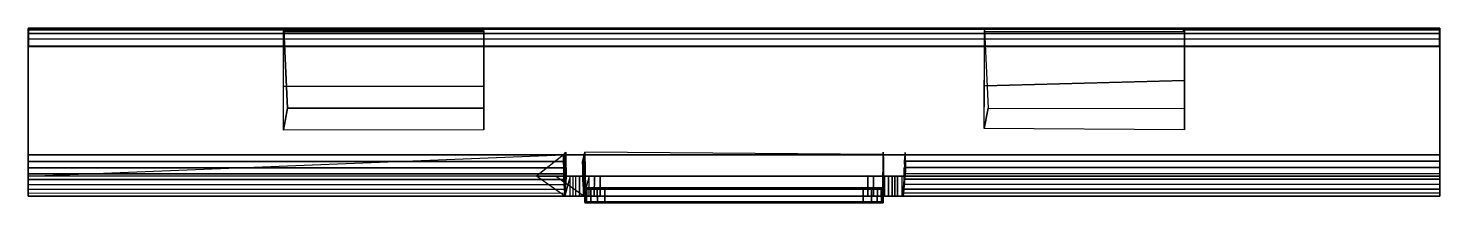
# Model space of a CAD drawing. Header units: inches. Extents: x -79 to 62, y -23 to -6.
import ezdxf

# ---------------------------------------------------------------- set-up
doc = ezdxf.new("R2010")
doc.units = ezdxf.units.IN
doc.header["$MEASUREMENT"] = 0
doc.layers.add('3D', color=1, linetype='CONTINUOUS')

msp = doc.modelspace()

# ---------------------------------------------------------------- linework, layer by layer
at = {"layer": '3D'}
for points in [[(61.82, -5.83, 118.95), (61.84, -5.74, 118.3), (-79.16, -5.74, 118.3), (-79.14, -5.84, 118.96)], [(-79.16, -5.74, 118.3), (-79.16, -5.91, 113.26), (-53.64, -5.94, 113.25), (-53.74, -5.74, 118.3)], [(-79.16, -7.55, 113.26), (-79.16, -5.91, 113.26), (-79.16, -5.76, 118.28), (-79.13, -7.55, 117.04)], [(-79.16, -5.76, 118.28), (-79.14, -5.86, 118.94), (-79.16, -7.68, 117.6), (-79.13, -7.55, 117.04)], [(-79.13, -7.55, 117.04), (-79.16, -5.78, 116.94), (-79.16, -5.91, 113.26), (-79.16, -7.55, 113.26)], [(61.84, -6.26, 119.63), (61.82, -5.83, 118.95), (-79.14, -5.84, 118.96), (-79.16, -6.26, 119.63)], [(-79.14, -5.86, 118.94), (-79.16, -6.29, 119.62), (-79.16, -7.95, 117.95), (-79.16, -7.68, 117.6)], [(61.84, -6.82, 120.01), (61.84, -6.26, 119.63), (-79.16, -6.26, 119.63), (-79.16, -6.81, 120.01)], [(-79.16, -6.29, 119.62), (-79.16, -6.84, 119.99), (-79.16, -8.47, 118.3), (-79.16, -7.95, 117.95)], [(61.84, -7.53, 120.16), (61.84, -6.82, 120.01), (-79.16, -6.81, 120.01), (-79.16, -7.53, 120.16)], [(-79.16, -6.84, 119.99), (-79.16, -8.47, 118.3), (-79.16, -9.21, 118.29), (-79.16, -7.56, 120.14)], [(-53.65, -6.06, 109.36), (-33.66, -6.05, 109.35), (-33.9, -5.74, 118.3), (-53.74, -5.74, 118.3)], [(-53.64, -5.94, 113.25), (-53.27, -13.72, 113.09), (-53.66, -15.91, 109.43), (-53.65, -6.06, 109.36)], [(-53.27, -13.72, 113.09), (-53.64, -5.94, 113.25), (-33.65, -5.97, 113.26), (-33.66, -13.75, 113.08)], [(-33.65, -5.97, 113.26), (-33.66, -13.77, 113.08), (-33.65, -15.9, 109.44), (-33.65, -6.05, 109.35)], [(16.38, -6.05, 109.35), (36.34, -6.05, 109.35), (36.1, -5.74, 118.29), (16.25, -5.74, 118.29)], [(16.38, -5.92, 113.26), (16.72, -13.72, 113.08), (16.34, -15.78, 109.6), (16.38, -6.05, 109.35)], [(36.34, -6.05, 109.34), (36.34, -10.98, 109.39), (16.36, -11.51, 109.49), (16.38, -6.05, 109.35)], [(61.84, -5.74, 118.3), (61.84, -5.91, 113.26), (36.33, -5.91, 113.26), (36.09, -5.74, 118.29)], [(61.84, -5.91, 113.26), (61.84, -7.55, 113.26), (36.33, -7.55, 113.27), (36.33, -5.91, 113.26)], [(36.34, -5.92, 113.26), (36.33, -13.77, 113.08), (36.34, -15.9, 109.43), (36.34, -6.05, 109.35)], [(61.82, -7.55, 117.03), (61.84, -5.74, 118.3), (61.84, -5.91, 113.26), (61.84, -7.55, 113.26)], [(61.82, -7.55, 117.03), (61.84, -7.66, 117.61), (61.82, -5.83, 118.95), (61.84, -5.74, 118.3)], [(61.84, -7.66, 117.61), (61.84, -7.92, 117.97), (61.84, -6.26, 119.63), (61.82, -5.83, 118.95)], [(61.84, -7.92, 117.97), (61.84, -8.44, 118.32), (61.84, -6.82, 120.01), (61.84, -6.26, 119.63)], [(61.84, -7.53, 120.16), (61.84, -9.18, 118.31), (61.84, -8.44, 118.32), (61.84, -6.82, 120.01)], [(61.84, -18.4, 120.16), (61.84, -7.53, 120.16), (-79.16, -7.53, 120.16), (-79.16, -18.4, 120.16)], [(-79.16, -7.53, 120.16), (61.84, -7.53, 120.16), (61.84, -18.4, 120.16), (-79.16, -18.4, 120.16)], [(-79.16, -7.55, 113.26), (-79.13, -7.55, 117.04), (61.84, -7.55, 117.03), (61.84, -7.55, 113.26)], [(-79.16, -9.21, 118.29), (-79.16, -7.56, 120.14), (-79.16, -18.43, 120.14), (-79.16, -17.68, 116.04)], [(-33.65, -7.54, 109.37), (-33.65, -11.55, 109.4), (-53.66, -11.57, 109.4), (-53.65, -7.55, 109.37)], [(61.84, -17.65, 116.05), (61.84, -18.4, 120.16), (61.84, -7.53, 120.16), (61.84, -9.18, 118.31)], [(-79.16, -9.18, 118.31), (-79.15, -9.37, 120.16), (-79.16, -18.43, 120.14), (-79.16, -17.68, 116.04)], [(36.32, -10.98, 109.39), (36.34, -15.9, 109.43), (16.34, -15.78, 109.6), (16.36, -11.51, 109.49)], [(-33.65, -11.55, 109.4), (-33.65, -15.9, 109.43), (-53.66, -15.93, 109.42), (-53.66, -11.57, 109.4)], [(-53.66, -15.93, 109.42), (-53.27, -13.72, 113.09), (-33.66, -13.75, 113.08), (-33.66, -15.9, 109.43)], [(16.34, -15.78, 109.6), (16.72, -13.72, 113.08), (36.33, -13.77, 113.08), (36.34, -15.9, 109.43)], [(-79.16, -18.7, 115.77), (-79.16, -17.68, 116.04), (-79.16, -21.39, 119.06), (-79.16, -21.86, 118.61)], [(-79.16, -17.68, 116.04), (-79.16, -20.31, 119.74), (-79.16, -21.39, 119.06), (-79.16, -17.68, 116.04)], [(-79.16, -20.31, 119.74), (-79.16, -17.68, 116.04), (-79.16, -19.07, 120.1), (-79.16, -20.31, 119.74)], [(-79.16, -19.07, 120.1), (-79.16, -17.68, 116.04), (-79.16, -18.43, 120.14), (-79.16, -19.07, 120.1)], [(-25.67, -19.7, 119.97), (-25.68, -19.07, 120.1), (-25.46, -18.15, 115.91), (-25.67, -19.7, 119.97)], [(-25.68, -19.07, 120.1), (-25.68, -18.4, 120.16), (-25.46, -18.15, 115.91), (-25.68, -19.07, 120.1)], [(-25.66, -20.31, 119.74), (-25.67, -19.7, 119.97), (-25.46, -18.15, 115.91), (-25.45, -18.38, 115.85)], [(-23.77, -19.66, 119.86), (-23.78, -19.07, 120.1), (-23.56, -18.15, 115.91), (-23.77, -19.66, 119.86)], [(-23.78, -19.07, 120.1), (-23.55, -18.34, 120.09), (-23.56, -18.15, 115.91), (-23.78, -19.07, 120.1)], [(-23.75, -20.26, 119.65), (-23.77, -19.66, 119.86), (-23.56, -18.15, 115.91), (-23.55, -18.38, 115.85)], [(-23.56, -18.15, 120.16), (-23.5, -21.85, 118.82), (6.22, -21.87, 118.79), (6.24, -18.38, 120.09)], [(6.23, -20.13, 119.44), (6.23, -19.57, 119.65), (6.25, -18.14, 115.91), (6.25, -18.37, 115.85)], [(6.23, -19.57, 119.65), (6.24, -19.02, 119.85), (6.25, -18.14, 115.91), (6.23, -19.57, 119.65)], [(6.24, -19.02, 119.85), (6.24, -18.38, 120.09), (6.25, -18.14, 115.91), (6.24, -19.02, 119.85)], [(8.43, -20.15, 119.51), (8.43, -19.59, 119.72), (8.45, -18.16, 115.97), (8.45, -18.4, 115.91)], [(8.43, -19.59, 119.72), (8.44, -19.04, 119.92), (8.45, -18.16, 115.97), (8.43, -19.59, 119.72)], [(8.44, -19.04, 119.92), (8.44, -18.41, 120.16), (8.45, -18.16, 115.97), (8.44, -19.04, 119.92)], [(61.84, -21.83, 118.63), (61.84, -21.37, 119.08), (61.84, -17.65, 116.05), (61.84, -18.68, 115.78)], [(61.84, -17.65, 116.05), (61.84, -21.37, 119.08), (61.84, -20.29, 119.76), (61.84, -17.65, 116.05)], [(61.84, -20.29, 119.76), (61.84, -19.05, 120.12), (61.84, -17.65, 116.05), (61.84, -20.29, 119.76)], [(61.84, -19.05, 120.12), (61.84, -18.4, 120.16), (61.84, -17.65, 116.05), (61.84, -19.05, 120.12)], [(-79.16, -19.07, 120.1), (-79.16, -18.43, 120.14), (-25.68, -18.4, 120.16), (-25.68, -19.07, 120.1)], [(-79.16, -20.52, 79.77), (-79.16, -20.52, 115.27), (-25.68, -18.4, 120.16), (-28.38, -20.52, 79.85)], [(-79.16, -19.49, 115.54), (-79.16, -18.7, 115.76), (-79.16, -21.86, 118.61), (-79.16, -22.25, 118.11)], [(-79.16, -19.7, 119.97), (-79.16, -19.07, 120.1), (-25.68, -19.07, 120.1), (-25.67, -19.7, 119.96)], [(-79.16, -20.52, 115.27), (-79.16, -19.49, 115.54), (-79.16, -22.25, 118.11), (-79.16, -22.54, 117.57)], [(-79.16, -20.31, 119.74), (-79.16, -19.7, 119.97), (-25.67, -19.7, 119.96), (-25.66, -20.31, 119.74)], [(-25.66, -20.87, 119.45), (-25.66, -20.31, 119.74), (-25.45, -18.38, 115.84), (-25.45, -18.79, 115.76)], [(-25.62, -21.37, 119.05), (-25.66, -20.87, 119.45), (-25.45, -18.79, 115.76), (-25.44, -19.07, 115.66)], [(-25.6, -21.84, 118.62), (-25.62, -21.37, 119.05), (-25.44, -19.07, 115.66), (-25.44, -19.42, 115.57)], [(-25.57, -22.27, 118.07), (-25.6, -21.84, 118.62), (-25.44, -19.42, 115.57), (-25.43, -19.95, 115.45)], [(-23.76, -20.87, 119.45), (-23.75, -20.26, 119.65), (-23.55, -18.38, 115.84), (-23.55, -18.79, 115.76)], [(-23.72, -21.37, 119.05), (-23.76, -20.87, 119.45), (-23.55, -18.79, 115.76), (-23.55, -19.07, 115.66)], [(-23.7, -21.84, 118.62), (-23.72, -21.37, 119.05), (-23.55, -19.07, 115.66), (-23.54, -19.42, 115.57)], [(-23.68, -22.27, 118.07), (-23.7, -21.84, 118.62), (-23.54, -19.42, 115.57), (-23.53, -19.95, 115.45)], [(6.22, -21.34, 118.99), (6.23, -20.77, 119.2), (6.26, -18.78, 115.76), (6.26, -19.06, 115.66)], [(6.22, -21.87, 118.79), (6.22, -21.34, 118.99), (6.26, -19.06, 115.66), (6.27, -19.41, 115.57)], [(6.23, -22.27, 118.08), (6.22, -21.87, 118.79), (6.27, -19.41, 115.57), (6.27, -19.94, 115.45)], [(6.23, -20.77, 119.2), (6.23, -20.13, 119.44), (6.25, -18.37, 115.84), (6.26, -18.78, 115.76)], [(8.26, -22.25, 118.09), (8.29, -21.82, 118.64), (8.46, -19.43, 115.64), (8.47, -19.96, 115.52)], [(8.29, -21.82, 118.64), (8.31, -21.36, 119.08), (8.46, -19.09, 115.73), (8.46, -19.43, 115.64)], [(8.31, -21.36, 119.08), (8.42, -20.79, 119.27), (8.45, -18.8, 115.83), (8.46, -19.09, 115.73)], [(8.34, -20.28, 119.76), (8.35, -19.67, 119.98), (61.84, -19.67, 119.98), (61.84, -20.29, 119.76)], [(8.36, -19.05, 120.11), (8.44, -18.41, 120.16), (61.84, -18.4, 120.16), (61.84, -19.05, 120.12)], [(8.4, -19.68, 119.98), (8.36, -19.05, 120.11), (61.84, -19.05, 120.12), (61.84, -19.67, 119.98)], [(8.42, -20.79, 119.27), (8.43, -20.15, 119.51), (8.45, -18.4, 115.91), (8.45, -18.8, 115.83)], [(61.84, -22.23, 118.12), (61.84, -21.83, 118.63), (61.84, -18.67, 115.78), (61.84, -19.46, 115.56)], [(61.84, -22.53, 117.55), (61.84, -22.23, 118.12), (61.84, -19.46, 115.56), (61.84, -20.51, 115.28)], [(-79.16, -20.87, 119.44), (-79.16, -20.31, 119.74), (-25.66, -20.31, 119.74), (-25.66, -20.87, 119.45)], [(-79.16, -20.52, 79.77), (-79.16, -20.52, 115.27), (-79.16, -22.54, 117.57), (-79.16, -22.54, 79.77)], [(-79.16, -21.39, 119.06), (-79.16, -20.87, 119.44), (-25.66, -20.87, 119.45), (-25.62, -21.37, 119.05)], [(-22.04, -20.54, 104.47), (-28.38, -20.52, 79.85), (11.05, -20.52, 79.83), (4.71, -20.5, 104.46)], [(-28.38, -20.52, 79.85), (-22.04, -20.54, 104.47), (-22.6, -20.53, 104.54), (-28.38, -20.52, 79.85)], [(-22.6, -20.53, 104.54), (-22.6, -20.53, 104.54), (-28.38, -20.52, 79.85), (-22.6, -20.53, 104.54)], [(-28.38, -20.52, 79.85), (-23.69, -20.52, 104.95), (-22.6, -20.53, 104.54), (-28.38, -20.52, 79.85)], [(-23.69, -20.52, 104.95), (-24.09, -20.53, 105.3), (-28.38, -20.52, 79.85), (-23.69, -20.52, 104.95)], [(-24.09, -20.53, 105.3), (-24.47, -20.52, 105.73), (-28.38, -20.52, 79.85), (-24.09, -20.53, 105.3)], [(-24.47, -20.52, 105.73), (-24.75, -20.52, 106.23), (-28.38, -20.52, 79.85), (-24.47, -20.52, 105.73)], [(-24.75, -20.52, 106.23), (-25.03, -20.52, 107.34), (-28.38, -20.52, 79.85), (-24.75, -20.52, 106.23)], [(-25.03, -20.52, 107.34), (-25.56, -22.54, 117.57), (-28.38, -20.52, 79.85), (-25.03, -20.52, 107.34)], [(-23.13, -20.52, 107.34), (-23.66, -22.54, 117.57), (-26.48, -20.52, 79.85), (-23.13, -20.52, 107.34)], [(-25.43, -20.61, 115.38), (-25.56, -22.54, 117.57), (-25.57, -22.27, 118.07), (-25.43, -19.95, 115.45)], [(-25.03, -22.54, 107.34), (-25.03, -20.52, 107.34), (-25.43, -20.61, 115.38), (-25.56, -22.54, 117.57)], [(-24.75, -22.55, 106.23), (-25.03, -22.54, 107.34), (-25.03, -20.52, 107.34), (-24.75, -20.52, 106.23)], [(-24.75, -22.54, 106.23), (-24.47, -22.54, 105.73), (-24.47, -20.52, 105.73), (-24.75, -20.52, 106.23)], [(-24.47, -22.54, 105.73), (-24.47, -20.52, 105.73), (-24.09, -20.53, 105.3), (-24.09, -22.55, 105.3)], [(-24.09, -22.55, 105.3), (-24.09, -20.53, 105.3), (-23.69, -20.52, 104.95), (-23.69, -22.54, 104.95)], [(-23.69, -22.54, 104.95), (-23.69, -20.52, 104.95), (-22.6, -20.53, 104.54), (-22.61, -22.55, 104.54)], [(-23.53, -20.61, 115.38), (-23.66, -22.54, 117.57), (-23.68, -22.27, 118.07), (-23.53, -19.95, 115.45)], [(-23.14, -22.54, 107.34), (-23.13, -20.52, 107.34), (-23.53, -20.61, 115.38), (-23.66, -22.54, 117.57)], [(-22.61, -22.55, 104.54), (-22.6, -20.53, 104.54), (-22.04, -20.54, 104.47), (-22.01, -22.54, 104.46)], [(-22.01, -22.54, 104.46), (-22.04, -20.54, 104.47), (4.71, -20.5, 104.46), (4.71, -22.52, 104.46)], [(11.05, -20.52, 79.83), (4.71, -20.5, 104.46), (5.27, -20.52, 104.52), (11.05, -20.52, 79.83)], [(4.71, -22.52, 104.46), (4.71, -20.5, 104.46), (5.27, -20.52, 104.52), (5.27, -22.54, 104.52)], [(5.27, -20.52, 104.52), (5.27, -20.52, 104.52), (11.05, -20.52, 79.83), (5.27, -20.52, 104.52)], [(11.05, -20.52, 79.83), (6.36, -20.52, 104.93), (5.27, -20.52, 104.52), (11.05, -20.52, 79.83)], [(5.27, -22.54, 104.52), (5.27, -20.52, 104.52), (6.36, -20.52, 104.93), (6.36, -22.54, 104.93)], [(6.24, -23.19, 115.56), (6.24, -23.06, 116.7), (6.23, -22.27, 118.08), (6.27, -19.94, 115.45)], [(6.36, -20.52, 104.93), (6.76, -20.52, 105.29), (11.05, -20.52, 79.83), (6.36, -20.52, 104.93)], [(6.36, -22.54, 104.93), (6.36, -20.52, 104.93), (6.76, -20.52, 105.29), (6.76, -22.54, 105.29)], [(6.76, -20.52, 105.29), (7.14, -20.52, 105.71), (11.05, -20.52, 79.83), (6.76, -20.52, 105.29)], [(6.76, -22.54, 105.29), (6.76, -20.52, 105.29), (7.14, -20.52, 105.71), (7.14, -22.54, 105.71)], [(7.14, -20.52, 105.71), (7.42, -20.52, 106.21), (11.05, -20.52, 79.83), (7.14, -20.52, 105.71)], [(7.14, -22.54, 105.71), (7.14, -20.52, 105.71), (7.42, -20.52, 106.21), (7.42, -22.54, 106.21)], [(7.42, -20.52, 106.21), (7.69, -20.52, 107.31), (11.05, -20.52, 79.83), (7.42, -20.52, 106.21)], [(7.42, -22.54, 106.21), (7.42, -20.52, 106.21), (7.69, -20.52, 107.31), (7.69, -22.54, 107.31)], [(7.69, -20.52, 107.31), (8.11, -20.55, 115.29), (11.05, -20.52, 79.83), (7.69, -20.52, 107.31)], [(7.69, -20.54, 107.32), (8.11, -20.55, 115.29), (8.11, -22.54, 115.29), (7.69, -22.54, 107.31)], [(8.11, -22.54, 115.29), (8.23, -22.54, 117.57), (8.26, -22.25, 118.09), (8.47, -19.96, 115.52)], [(61.84, -20.52, 79.77), (61.84, -20.51, 115.28), (8.11, -20.55, 115.29), (11.05, -20.52, 79.83)], [(8.31, -21.34, 119.06), (8.34, -20.84, 119.46), (61.84, -20.85, 119.46), (61.84, -21.37, 119.08)], [(8.34, -20.84, 119.46), (8.34, -20.28, 119.76), (61.84, -20.29, 119.76), (61.84, -20.85, 119.46)], [(61.84, -22.54, 79.77), (61.84, -22.54, 117.56), (61.84, -20.51, 115.28), (61.84, -20.52, 79.77)], [(-79.16, -21.86, 118.61), (-79.16, -21.39, 119.06), (-25.62, -21.37, 119.05), (-25.6, -21.84, 118.62)], [(-79.16, -22.25, 118.11), (-79.16, -21.86, 118.61), (-25.6, -21.84, 118.62), (-25.58, -22.27, 118.07)], [(-25.56, -22.54, 117.57), (-25.57, -22.27, 118.07), (-79.16, -22.25, 118.11), (-79.16, -22.54, 117.57)], [(-79.16, -22.54, 79.77), (-79.16, -22.54, 117.57), (-25.56, -22.54, 117.57), (-28.38, -22.54, 79.85)], [(-22.01, -22.54, 104.46), (-28.38, -22.54, 79.85), (11.05, -22.54, 79.83), (4.71, -22.52, 104.46)], [(-28.38, -22.54, 79.85), (-22.01, -22.54, 104.46), (-22.61, -22.55, 104.54), (-28.38, -22.54, 79.85)], [(-22.61, -22.55, 104.54), (-22.61, -22.55, 104.54), (-28.38, -22.54, 79.85), (-22.61, -22.55, 104.54)], [(-28.38, -22.54, 79.85), (-23.69, -22.54, 104.95), (-22.61, -22.55, 104.54), (-28.38, -22.54, 79.85)], [(-23.69, -22.54, 104.95), (-24.09, -22.55, 105.3), (-28.38, -22.54, 79.85), (-23.69, -22.54, 104.95)], [(-24.09, -22.55, 105.3), (-24.47, -22.54, 105.73), (-28.38, -22.54, 79.85), (-24.09, -22.55, 105.3)], [(-24.47, -22.54, 105.73), (-24.75, -22.54, 106.23), (-28.38, -22.54, 79.85), (-24.47, -22.54, 105.73)], [(-24.75, -22.55, 106.23), (-25.03, -22.54, 107.34), (-28.38, -22.54, 79.85), (-24.75, -22.54, 106.23)], [(-25.03, -22.54, 107.34), (-25.56, -22.54, 117.57), (-28.38, -22.54, 79.85), (-25.03, -22.54, 107.34)], [(-23.56, -21.7, 107.96), (-23.55, -21.68, 113.52), (6.24, -21.7, 113.57), (6.24, -21.7, 107.96)], [(-23.38, -23.2, 107.15), (-23.56, -23.16, 107.98), (-23.56, -21.7, 107.96), (-23.35, -21.7, 107.07)], [(-23.56, -23.16, 107.98), (-23.56, -21.7, 107.96), (-23.56, -21.7, 113.57), (-23.56, -23.18, 113.52)], [(6.24, -21.7, 107.96), (6.04, -21.7, 107.08), (-23.35, -21.7, 107.07), (-23.56, -21.7, 107.96)], [(-23.5, -21.85, 118.82), (-23.55, -23.07, 116.64), (6.24, -23.06, 116.7), (6.22, -21.87, 118.79)], [(-22.97, -23.2, 106.55), (-23.38, -23.2, 107.15), (-23.35, -21.7, 107.07), (-22.97, -21.7, 106.55)], [(6.04, -21.7, 107.08), (5.67, -21.7, 106.56), (-22.97, -21.7, 106.55), (-23.35, -21.7, 107.07)], [(-22.3, -23.2, 106.1), (-22.97, -23.2, 106.55), (-22.97, -21.7, 106.55), (-22.31, -21.7, 106.11)], [(-22.97, -21.7, 106.55), (-22.31, -21.7, 106.11), (5.08, -21.7, 106.15), (5.67, -21.7, 106.56)], [(-21.56, -23.2, 105.96), (-22.3, -23.2, 106.1), (-22.31, -21.7, 106.11), (-21.56, -21.7, 105.96)], [(5.08, -21.7, 106.15), (4.24, -21.7, 105.96), (-21.56, -21.7, 105.96), (-22.31, -21.7, 106.11)], [(-21.56, -23.2, 105.96), (-21.56, -21.7, 105.96), (4.24, -21.7, 105.96), (4.25, -23.2, 105.97)], [(4.24, -21.7, 105.96), (5.08, -21.7, 106.15), (5.08, -23.2, 106.14), (4.25, -23.2, 105.97)], [(11.05, -22.54, 79.83), (4.71, -22.52, 104.46), (5.27, -22.54, 104.52), (11.05, -22.54, 79.83)], [(5.08, -21.7, 106.15), (5.67, -21.7, 106.56), (5.65, -23.2, 106.55), (5.08, -23.2, 106.14)], [(5.27, -22.54, 104.52), (5.27, -22.54, 104.52), (11.05, -22.54, 79.83), (5.27, -22.54, 104.52)], [(11.05, -22.54, 79.83), (6.36, -22.54, 104.93), (5.27, -22.54, 104.52), (11.05, -22.54, 79.83)], [(5.67, -21.7, 106.56), (6.04, -21.7, 107.08), (6.06, -23.2, 107.13), (5.65, -23.2, 106.55)], [(6.04, -21.7, 107.08), (6.24, -21.7, 107.96), (6.23, -23.2, 107.96), (6.06, -23.2, 107.13)], [(6.24, -21.7, 107.96), (6.24, -21.7, 113.57), (6.24, -23.15, 113.09), (6.23, -23.2, 107.96)], [(6.36, -22.54, 104.93), (6.76, -22.54, 105.29), (11.05, -22.54, 79.83), (6.36, -22.54, 104.93)], [(6.76, -22.54, 105.29), (7.14, -22.54, 105.71), (11.05, -22.54, 79.83), (6.76, -22.54, 105.29)], [(7.14, -22.54, 105.71), (7.42, -22.54, 106.21), (11.05, -22.54, 79.83), (7.14, -22.54, 105.71)], [(7.42, -22.54, 106.21), (7.69, -22.54, 107.31), (11.05, -22.54, 79.83), (7.42, -22.54, 106.21)], [(7.69, -22.54, 107.31), (8.23, -22.54, 117.57), (11.05, -22.54, 79.83), (7.69, -22.54, 107.31)], [(61.84, -22.54, 117.56), (61.84, -22.23, 118.12), (8.26, -22.25, 118.09), (8.23, -22.54, 117.57)], [(61.84, -22.54, 79.77), (61.84, -22.54, 117.56), (8.23, -22.54, 117.57), (11.05, -22.54, 79.83)], [(8.26, -22.25, 118.09), (8.28, -21.82, 118.64), (61.84, -21.83, 118.63), (61.84, -22.23, 118.12)], [(8.28, -21.82, 118.64), (8.31, -21.34, 119.06), (61.84, -21.37, 119.08), (61.84, -21.83, 118.63)], [(-23.56, -23.18, 113.52), (-23.55, -23.07, 116.64), (6.24, -23.06, 116.7), (6.24, -23.15, 113.09)], [(-23.56, -23.16, 107.98), (-23.56, -23.18, 113.52), (6.24, -23.15, 113.09), (6.23, -23.2, 107.96)], [(6.25, -23.2, 107.97), (6.04, -23.2, 107.09), (-23.34, -23.2, 107.08), (-23.55, -23.2, 107.97)], [(6.04, -23.2, 107.09), (5.67, -23.2, 106.57), (-22.97, -23.2, 106.56), (-23.34, -23.2, 107.08)], [(-22.97, -23.2, 106.56), (-22.3, -23.2, 106.12), (5.08, -23.2, 106.16), (5.67, -23.2, 106.57)], [(5.08, -23.2, 106.16), (4.25, -23.2, 105.97), (-21.55, -23.2, 105.97), (-22.3, -23.2, 106.12)]]:
    msp.add_3dface(points, dxfattribs=at)

doc.saveas('drawing.dxf')
